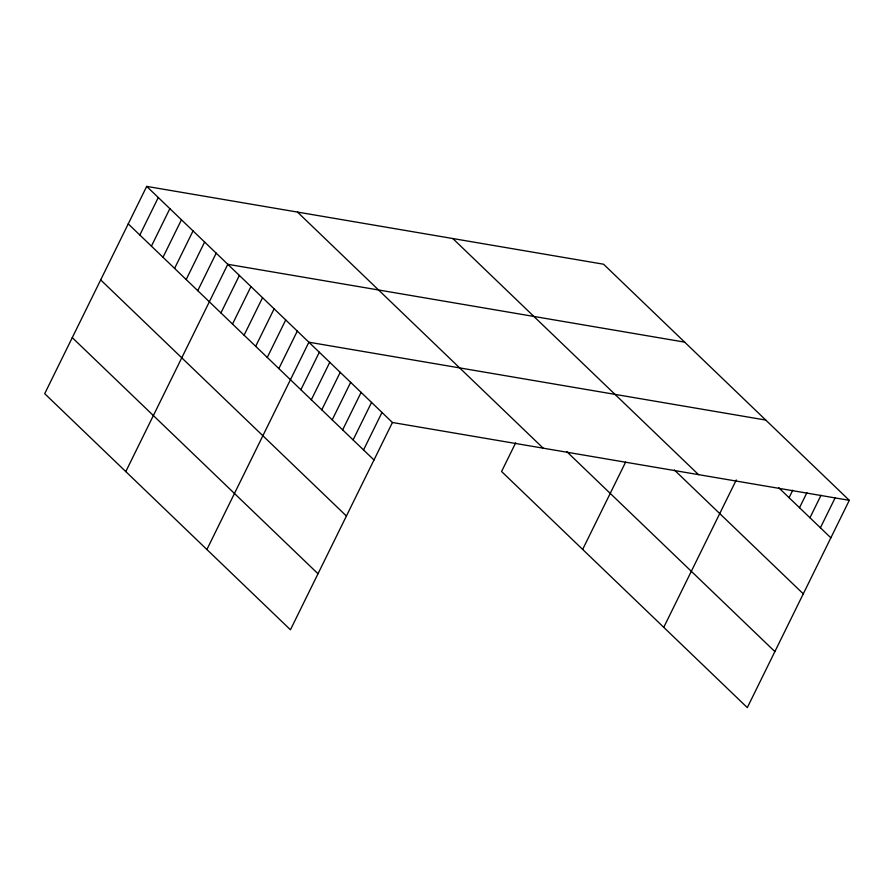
<?xml version="1.0" encoding="UTF-8"?>
<svg xmlns="http://www.w3.org/2000/svg" width="894" height="894" viewBox="0 0 894 894"><rect width="100%" height="100%" fill="white"/><g stroke="black" fill="none" stroke-linecap="round" stroke-linejoin="round"><path stroke-width="1.34" d="M146.694 186.388L44.7 393.673L290.438 629.778L392.432 422.493L146.694 186.388L603.562 264.222L849.3 500.327L747.306 707.612L501.568 471.507L515.659 442.865M139.833 235.01L158.283 197.518M151.421 246.141L169.871 208.648M162.999 257.271L181.448 219.779M174.587 268.401L193.037 230.909M186.175 279.531L204.625 242.039M197.753 290.662L216.203 253.17M125.797 471.585L227.791 264.3L684.659 342.134M220.93 312.922L239.38 275.43M232.507 324.053L250.957 286.561M244.096 335.183L262.545 297.691M255.684 346.313L274.134 308.821M267.272 357.444L285.711 319.951M278.85 368.585L297.3 331.082M206.894 549.508L308.888 342.212L765.745 420.057M300.876 389.75L319.326 352.247M311.324 399.786L329.774 362.282M321.773 409.81L340.223 372.317M332.21 419.845L350.66 382.353M342.659 429.88L361.109 392.388M353.096 439.915L371.546 402.423M363.545 449.95L381.995 412.458M582.653 549.419L625.61 462.12M663.75 627.342L736.276 479.955M789.078 497.69L792.766 490.18M799.515 507.714L806.902 492.717M809.964 517.749L821.027 495.254M820.401 527.784L835.164 497.79M392.432 422.493L849.3 500.327M778.629 487.655L830.85 537.819M452.8 238.53L698.538 474.647M674.355 469.976L803.281 593.851M566.785 451.649L774.874 651.581M297.467 212.068L543.206 448.185M128.244 223.88L373.994 459.985M100.676 279.911L346.414 516.017M72.269 337.641L318.007 573.747"/></g></svg>
